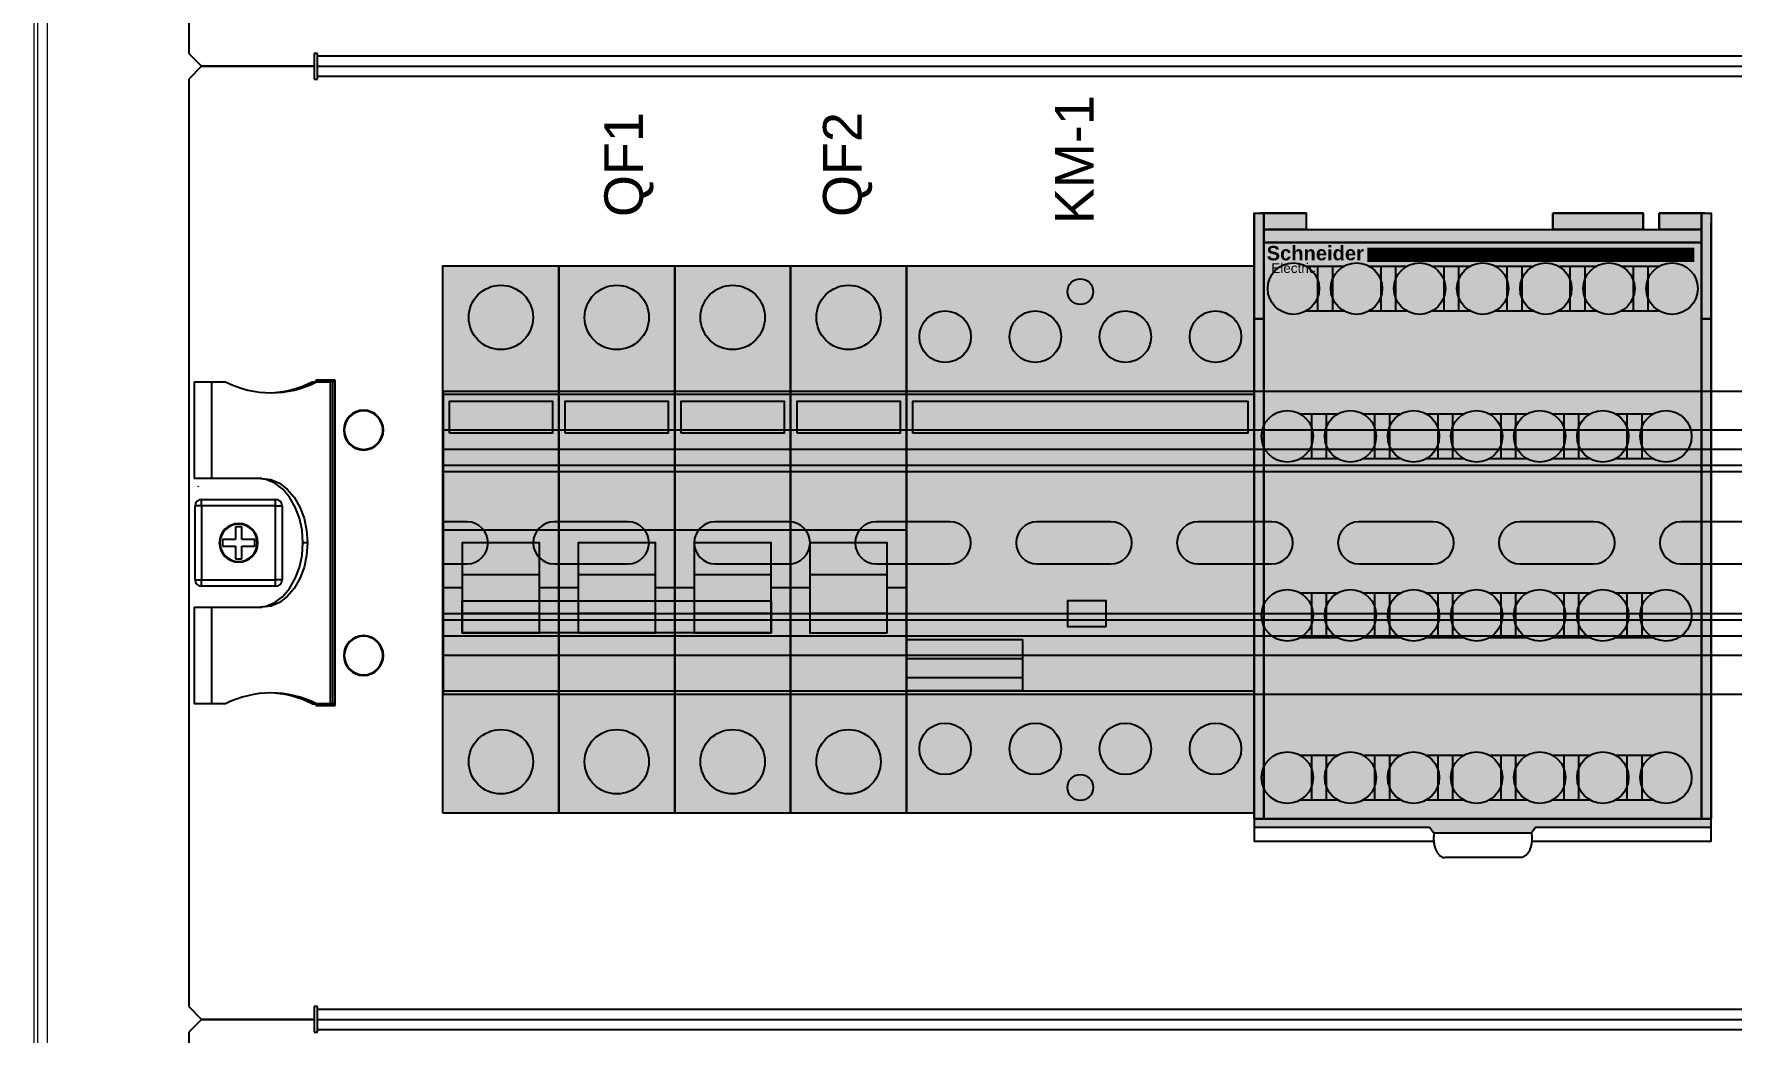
# Model space of a CAD drawing. Header units: millimetres. Extents: x -559267 to 5835, y 0 to 209897.
# Drawn here: x 1470 to 1733.6, y 3472.6 to 3627.6 of the extents above; entities that cross this region are included whole.
import ezdxf
from ezdxf.enums import TextEntityAlignment as Align

# ---------------------------------------------------------------- set-up
doc = ezdxf.new("R2010")
doc.units = ezdxf.units.MM
doc.linetypes.add('L000000000000000000', pattern=[0])
for name, color, linetype in [('05. Аппараты', 7, 'Continuous'), ('CODEX_LABELS', 1, 'Continuous'), ('devices', 7, 'Continuous'), ('THICK', 7, 'Continuous')]:
    doc.layers.add(name, color=color, linetype=linetype)
doc.layers.add('тонкая', color=7, linetype='Continuous', lineweight=25)
doc.styles.get("Standard").update_dxf_attribs({"font": 'arial.ttf'})
doc.styles.add('STANDARD-2', font='arialbd.ttf')

# ---------------------------------------------------------------- blocks, each defined once
blk = doc.blocks.new('*U181')
at = {"true_color": 0xffffff}
blk.add_hatch(color=7, dxfattribs=at).paths.add_polyline_path([(0, -19), (0, 66), (54, 66), (54, -19)])
at = {"color": 7, "linetype": 'Continuous'}
for p, q in [((18, 5), (0, 5)), ((18, 2), (0, 2))]:
    blk.add_line(p, q, dxfattribs=at)
for points in [[(0, -19), (0, 66), (54, 66), (54, -19)], [(54, 0), (54, 46), (0, 46), (0, 0)], [(1, 40), (1, 45), (53, 45), (53, 40)], [(31, 10), (31, 14), (25, 14), (25, 10)], [(18, 8), (18, 0), (0, 0), (0, 8)]]:
    blk.add_lwpolyline(points, close=True, dxfattribs=at)
for centre, radius in [((27, 62), 2), ((6, 55), 4), ((20, 55), 4), ((34, 55), 4), ((48, 55), 4), ((6, -9), 4), ((20, -9), 4), ((34, -9), 4), ((48, -9), 4), ((27, -15), 2)]:
    blk.add_circle(centre, radius, dxfattribs=at)
at = {"color": 1, "linetype": 'Continuous'}
blk.add_solid([(1, 40), (1, 45), (53, 40), (53, 45)], dxfattribs=at)
blk = doc.blocks.new('*U180')
at = {"true_color": 0xffffff}
h = blk.add_hatch(color=7, dxfattribs=at)
h.paths.add_polyline_path([(36, -19), (36, 66), (54, 66), (54, -19)])
h.paths.add_polyline_path([(18, -19), (18, 66), (36, 66), (36, -19)])
h.paths.add_polyline_path([(0, -19), (0, 66), (18, 66), (18, -19)])
at = {"color": 7, "linetype": 'L000000000000000000'}
for p, q in [((0, 25), (18, 25)), ((18, 25), (36, 25)), ((18, 25), (36, 25)), ((36, 25), (54, 25)), ((3, 16), (0, 16)), ((15, 18), (3, 18)), ((18, 16), (15, 16)), ((21, 16), (18, 16)), ((33, 18), (21, 18)), ((36, 16), (33, 16)), ((36, 16), (33, 16)), ((39, 16), (36, 16)), ((51, 18), (39, 18)), ((54, 16), (51, 16))]:
    blk.add_line(p, q, dxfattribs=at)
at = {"color": 7, "linetype": 'Continuous'}
for points in [[(0, -19), (0, 66), (18, 66), (18, -19)], [(18, -19), (18, 66), (36, 66), (36, -19)], [(36, -19), (36, 66), (54, 66), (54, -19)], [(18, 0), (18, 46), (0, 46), (0, 0)], [(1, 40), (1, 45), (17, 45), (17, 40)], [(36, 0), (36, 46), (18, 46), (18, 0)], [(19, 40), (19, 45), (35, 45), (35, 40)], [(54, 0), (54, 46), (36, 46), (36, 0)], [(37, 40), (37, 45), (53, 45), (53, 40)], [(51, 14), (51, 9), (3, 9), (3, 14)]]:
    blk.add_lwpolyline(points, close=True, dxfattribs=at)
at = {"color": 7, "linetype": 'L000000000000000000'}
for points in [[(15, 9), (15, 23), (3, 23), (3, 9)], [(33, 9), (33, 23), (21, 23), (21, 9)], [(51, 9), (51, 23), (39, 23), (39, 9)], [(15, 9), (15, 12), (3, 12), (3, 9)], [(33, 9), (33, 12), (21, 12), (21, 9)], [(51, 9), (51, 12), (39, 12), (39, 9)]]:
    blk.add_lwpolyline(points, close=True, dxfattribs=at)
at = {"color": 7, "linetype": 'Continuous'}
for points in [[(18, 1), (18, 12)], [(18, 1), (18, 12)], [(18, 1), (18, 12)], [(18, 1), (18, 12)], [(36, 1), (36, 12), (36, 12)], [(36, 1), (36, 12), (36, 12)], [(36, 1), (36, 12), (36, 12)], [(36, 1), (36, 12), (36, 12)]]:
    blk.add_lwpolyline(points, dxfattribs=at)
for centre in [(9, 58), (27, 58), (45, 58), (9, -11), (27, -11), (45, -11)]:
    blk.add_circle(centre, 5, dxfattribs=at)
blk.add_solid([(51, 14), (51, 9), (3, 14), (3, 9)], dxfattribs=at)
at = {"color": 7, "linetype": 'L000000000000000000'}
for points in [[(15, 9), (15, 12), (3, 9), (3, 12)], [(33, 9), (33, 12), (21, 9), (21, 12)], [(51, 9), (51, 12), (39, 9), (39, 12)]]:
    blk.add_solid(points, dxfattribs=at)
blk = doc.blocks.new('S201')
at = {"true_color": 0xffffff}
blk.add_hatch(color=7, dxfattribs=at).paths.add_polyline_path([(0, -19), (0, 66), (18, 66), (18, -19)])
at = {"color": 7, "linetype": 'L000000000000000000'}
for p, q in [((0, 25), (18, 25)), ((3, 16), (0, 16)), ((15, 18), (3, 18)), ((18, 16), (15, 16))]:
    blk.add_line(p, q, dxfattribs=at)
at = {"color": 7, "linetype": 'Continuous'}
for points in [[(0, -19), (0, 66), (18, 66), (18, -19)], [(18, 0), (18, 46), (0, 46), (0, 0)], [(1, 40), (1, 45), (17, 45), (17, 40)]]:
    blk.add_lwpolyline(points, close=True, dxfattribs=at)
at = {"color": 7, "linetype": 'L000000000000000000'}
for points in [[(15, 9), (15, 23), (3, 23), (3, 9)], [(15, 9), (15, 12), (3, 12), (3, 9)]]:
    blk.add_lwpolyline(points, close=True, dxfattribs=at)
at = {"color": 7, "linetype": 'Continuous'}
for centre in [(9, 58), (9, -11)]:
    blk.add_circle(centre, 5, dxfattribs=at)
at = {"color": 1, "linetype": 'Continuous'}
blk.add_solid([(1, 40), (1, 45), (17, 40), (17, 45)], dxfattribs=at)
at = {"color": 7, "linetype": 'L000000000000000000'}
blk.add_solid([(15, 9), (15, 12), (3, 9), (3, 12)], dxfattribs=at)
blk = doc.blocks.new('4х71')
at = {"layer": 'тонкая', "ltscale": 100, "true_color": 0xffffff}
h = blk.add_hatch(color=7, dxfattribs=at)
h.paths.add_polyline_path([(1.5, 32.38), (0, 32.38), (0, 48.78), (1.5, 48.78)])
h.paths.add_polyline_path([(1.5, 48.78), (8.1, 48.78), (8.1, 46.22), (1.5, 46.22)])
h.paths.add_polyline_path([(46.4, 48.78), (60.4, 48.78), (60.4, 46.22), (46.4, 46.22)])
h.paths.add_polyline_path([(62.9, 48.78), (69.5, 48.78), (69.5, 46.22), (62.9, 46.22)])
h.paths.add_polyline_path([(69.5, 48.78), (71, 48.78), (71, 32.38), (69.5, 32.38)])
h.paths.add_polyline_path([(1.5, 46.22), (69.5, 46.22), (69.5, 44.23), (1.5, 44.23)])
at = {"layer": 'тонкая', "ltscale": 100}
h = blk.add_hatch(color=104, dxfattribs=at)
h.paths.add_polyline_path([(1.5, -45.29), (69.5, -45.29), (71, -45.29), (71, -46.57), (43.75, -46.57), (43.07, -47.47), (27.93, -47.47), (27.25, -46.57), (0, -46.57), (0, -45.29)])
h.paths.add_polyline_path([(1.5, 44.23), (69.5, 44.23), (69.5, -45.29), (1.5, -45.29)])
h.paths.add_polyline_path([(0, 32.38), (1.5, 32.38), (1.5, -45.29), (0, -45.29)])
h.paths.add_polyline_path([(69.5, 32.38), (71, 32.38), (71, -45.29), (69.5, -45.29)])
for p, q in [((8.04, 40.56), (13.96, 40.56)), ((9.85, 40.56), (9.85, 33.56)), ((12.15, 40.56), (12.15, 33.56)), ((17.84, 40.56), (23.76, 40.56)), ((19.65, 40.56), (19.65, 33.56)), ((21.95, 40.56), (21.95, 33.56)), ((27.64, 40.56), (33.56, 40.56)), ((29.45, 40.56), (29.45, 33.56)), ((31.75, 40.56), (31.75, 33.56)), ((37.44, 40.56), (43.36, 40.56)), ((39.25, 40.56), (39.25, 33.56)), ((41.55, 40.56), (41.55, 33.56)), ((47.24, 40.56), (53.16, 40.56)), ((49.05, 40.56), (49.05, 33.56)), ((51.35, 40.56), (51.35, 33.56)), ((57.04, 40.56), (62.96, 40.56)), ((58.85, 40.56), (58.85, 33.56)), ((61.15, 40.56), (61.15, 33.56)), ((13.96, 33.56), (8.04, 33.56)), ((23.76, 33.56), (17.84, 33.56)), ((33.56, 33.56), (27.64, 33.56)), ((43.36, 33.56), (37.44, 33.56)), ((53.16, 33.56), (47.24, 33.56)), ((62.96, 33.56), (57.04, 33.56)), ((7.09, 17.62), (13.01, 17.62)), ((8.9, 17.62), (8.9, 10.62)), ((11.2, 17.62), (11.2, 10.62)), ((16.89, 17.62), (22.81, 17.62)), ((18.7, 17.62), (18.7, 10.62)), ((21, 17.62), (21, 10.62)), ((26.69, 17.62), (32.61, 17.62)), ((28.5, 17.62), (28.5, 10.62)), ((30.8, 17.62), (30.8, 10.62)), ((36.49, 17.62), (42.41, 17.62)), ((38.3, 17.62), (38.3, 10.62)), ((40.6, 17.62), (40.6, 10.62)), ((46.29, 17.62), (52.21, 17.62)), ((48.1, 17.62), (48.1, 10.62)), ((50.4, 17.62), (50.4, 10.62)), ((56.09, 17.62), (62.01, 17.62)), ((57.9, 17.62), (57.9, 10.62)), ((60.2, 17.62), (60.2, 10.62)), ((13.01, 10.62), (7.09, 10.62)), ((22.81, 10.62), (16.89, 10.62)), ((32.61, 10.62), (26.69, 10.62)), ((42.41, 10.62), (36.49, 10.62)), ((52.21, 10.62), (46.29, 10.62)), ((62.01, 10.62), (56.09, 10.62)), ((7.09, -10.18), (13.01, -10.18)), ((8.9, -10.18), (8.9, -17.18)), ((11.2, -10.18), (11.2, -17.18)), ((16.89, -10.18), (22.81, -10.18)), ((18.7, -10.18), (18.7, -17.18)), ((21, -10.18), (21, -17.18)), ((26.69, -10.18), (32.61, -10.18)), ((28.5, -10.18), (28.5, -17.18)), ((30.8, -10.18), (30.8, -17.18)), ((36.49, -10.18), (42.41, -10.18)), ((38.3, -10.18), (38.3, -17.18)), ((40.6, -10.18), (40.6, -17.18)), ((46.29, -10.18), (52.21, -10.18)), ((48.1, -10.18), (48.1, -17.18)), ((50.4, -10.18), (50.4, -17.18)), ((56.09, -10.18), (62.01, -10.18)), ((57.9, -10.18), (57.9, -17.18)), ((60.2, -10.18), (60.2, -17.18)), ((13.01, -17.18), (7.09, -17.18)), ((22.81, -17.18), (16.89, -17.18)), ((32.61, -17.18), (26.69, -17.18)), ((42.41, -17.18), (36.49, -17.18)), ((52.21, -17.18), (46.29, -17.18)), ((62.01, -17.18), (56.09, -17.18)), ((7.09, -35.38), (13.01, -35.38)), ((8.9, -35.38), (8.9, -42.38)), ((11.2, -35.38), (11.2, -42.38)), ((16.89, -35.38), (22.81, -35.38)), ((18.7, -35.38), (18.7, -42.38)), ((21, -35.38), (21, -42.38)), ((26.69, -35.38), (32.61, -35.38)), ((28.5, -35.38), (28.5, -42.38)), ((30.8, -35.38), (30.8, -42.38)), ((36.49, -35.38), (42.41, -35.38)), ((38.3, -35.38), (38.3, -42.38)), ((40.6, -35.38), (40.6, -42.38)), ((46.29, -35.38), (52.21, -35.38)), ((48.1, -35.38), (48.1, -42.38)), ((50.4, -35.38), (50.4, -42.38)), ((56.09, -35.38), (62.01, -35.38)), ((57.9, -35.38), (57.9, -42.38)), ((60.2, -35.38), (60.2, -42.38)), ((13.01, -42.38), (7.09, -42.38)), ((22.81, -42.38), (16.89, -42.38)), ((32.61, -42.38), (26.69, -42.38)), ((42.41, -42.38), (36.49, -42.38)), ((52.21, -42.38), (46.29, -42.38)), ((62.01, -42.38), (56.09, -42.38))]:
    blk.add_line(p, q)
at = {"ltscale": 100}
for centre in [(6.1, 37.06), (15.9, 37.06), (25.7, 37.06), (35.5, 37.06), (45.3, 37.06), (55.1, 37.06), (64.9, 37.06), (5.15, 14.12), (14.95, 14.12), (24.75, 14.12), (34.55, 14.12), (44.35, 14.12), (54.15, 14.12), (63.95, 14.12), (5.15, -13.68), (14.95, -13.68), (24.75, -13.68), (34.55, -13.68), (44.35, -13.68), (54.15, -13.68), (63.95, -13.68), (5.15, -38.88), (14.95, -38.88), (24.75, -38.88), (34.55, -38.88), (44.35, -38.88), (54.15, -38.88), (63.95, -38.88)]:
    blk.add_circle(centre, 4, dxfattribs=at)
at = {"layer": '05. Аппараты', "color": 7, "true_color": 0xffffff, "const_width": 2.24}
blk.add_lwpolyline([(17.57, 42.29), (68.36, 42.29)], dxfattribs=at)
at = {"layer": 'THICK'}
for p, q in [((0, 48.78), (0, 47.29)), ((0, 48.78), (1, 48.78)), ((8.1, 48.78), (1, 48.78)), ((8.1, 48.78), (8.1, 46.22)), ((47.4, 48.78), (46.4, 48.78)), ((46.4, 48.78), (46.4, 46.22)), ((59.4, 48.78), (47.4, 48.78)), ((60.4, 48.78), (59.4, 48.78)), ((60.4, 46.22), (60.4, 48.78)), ((62.9, 48.78), (62.9, 46.22)), ((70, 48.78), (62.9, 48.78)), ((70, 48.78), (71, 48.78)), ((71, 48.78), (71, 47.29)), ((0, 47.29), (0, 32.38)), ((1.5, 46), (1.5, 46.06)), ((1.5, 32.38), (1.5, 46)), ((69.5, 46.06), (69.5, 46)), ((69.5, 46), (69.5, 32.38)), ((71, 32.38), (71, 47.29)), ((1.7, 44.23), (69.3, 44.23)), ((0, 32.38), (0, 32.12)), ((1.5, 32.38), (0, 32.38)), ((0, 32.12), (0, -45.29)), ((71, 32.38), (69.5, 32.38)), ((71, 32.12), (71, 32.38)), ((71, -45.29), (71, 32.12)), ((0, -45.29), (71, -45.29)), ((0, -45.29), (0, -46.57)), ((0, -46.57), (0, -48.78)), ((0, -46.57), (27.25, -46.57)), ((43.75, -46.57), (71, -46.57)), ((71, -46.57), (71, -45.29)), ((71, -48.78), (71, -46.57)), ((27.89, -48.78), (0, -48.78)), ((27.87, -48.09), (27.86, -48.27)), ((27.86, -48.27), (27.87, -48.45)), ((27.88, -47.9), (27.87, -48.09)), ((27.87, -48.45), (27.87, -48.61)), ((27.87, -48.61), (27.89, -48.77)), ((27.9, -47.69), (27.88, -47.9)), ((27.89, -48.77), (27.9, -48.93)), ((27.93, -47.47), (27.9, -47.69)), ((27.9, -48.93), (27.92, -49.08)), ((27.92, -49.08), (27.95, -49.22)), ((27.93, -47.47), (43.07, -47.47)), ((27.95, -49.22), (27.98, -49.36)), ((27.98, -49.36), (28.01, -49.49)), ((28.01, -49.49), (28.04, -49.62)), ((28.04, -49.62), (28.08, -49.74)), ((28.08, -49.74), (28.12, -49.86)), ((28.12, -49.86), (28.16, -49.97)), ((28.16, -49.97), (28.21, -50.08)), ((42.84, -49.97), (42.79, -50.08)), ((42.88, -49.86), (42.84, -49.97)), ((42.92, -49.74), (42.88, -49.86)), ((42.96, -49.62), (42.92, -49.74)), ((42.99, -49.49), (42.96, -49.62)), ((43.02, -49.36), (42.99, -49.49)), ((43.05, -49.22), (43.02, -49.36)), ((43.08, -49.08), (43.05, -49.22)), ((43.07, -47.47), (43.1, -47.69)), ((43.1, -48.93), (43.08, -49.08)), ((43.1, -47.69), (43.12, -47.9)), ((43.11, -48.77), (43.1, -48.93)), ((43.13, -48.61), (43.11, -48.77)), ((71, -48.78), (43.11, -48.78)), ((43.12, -47.9), (43.13, -48.09)), ((43.13, -48.09), (43.14, -48.27)), ((43.14, -48.27), (43.13, -48.45)), ((43.13, -48.45), (43.13, -48.61)), ((28.21, -50.08), (28.26, -50.19)), ((28.26, -50.19), (28.31, -50.3)), ((28.31, -50.3), (28.37, -50.39)), ((28.37, -50.39), (28.42, -50.49)), ((28.42, -50.49), (28.48, -50.58)), ((28.48, -50.58), (28.55, -50.67)), ((28.55, -50.67), (28.61, -50.75)), ((28.61, -50.75), (28.68, -50.83)), ((28.68, -50.83), (28.75, -50.9)), ((28.75, -50.9), (28.83, -50.97)), ((28.83, -50.97), (28.91, -51.03)), ((28.91, -51.03), (28.99, -51.09)), ((28.99, -51.09), (29.08, -51.14)), ((29.08, -51.14), (29.17, -51.19)), ((29.17, -51.19), (29.26, -51.23)), ((29.26, -51.23), (29.37, -51.26)), ((29.37, -51.26), (29.48, -51.27)), ((29.48, -51.27), (29.6, -51.28)), ((41.4, -51.28), (29.6, -51.28)), ((41.52, -51.27), (41.4, -51.28)), ((41.63, -51.26), (41.52, -51.27)), ((41.74, -51.23), (41.63, -51.26)), ((41.83, -51.19), (41.74, -51.23)), ((41.92, -51.14), (41.83, -51.19)), ((42.01, -51.09), (41.92, -51.14)), ((42.09, -51.03), (42.01, -51.09)), ((42.17, -50.97), (42.09, -51.03)), ((42.25, -50.9), (42.17, -50.97)), ((42.32, -50.83), (42.25, -50.9)), ((42.39, -50.75), (42.32, -50.83)), ((42.45, -50.67), (42.39, -50.75)), ((42.52, -50.58), (42.45, -50.67)), ((42.58, -50.49), (42.52, -50.58)), ((42.63, -50.39), (42.58, -50.49)), ((42.69, -50.3), (42.63, -50.39)), ((42.74, -50.19), (42.69, -50.3)), ((42.79, -50.08), (42.74, -50.19))]:
    blk.add_line(p, q, dxfattribs=at)
at = {"layer": 'тонкая', "ltscale": 100}
for p, q in [((27.25, -46.57), (27.93, -47.47)), ((43.75, -46.57), (43.07, -47.47))]:
    blk.add_line(p, q, dxfattribs=at)
for points in [[(1.5, 32.38), (0, 32.38), (0, 48.78), (1.5, 48.78)], [(1.5, 48.78), (8.1, 48.78), (8.1, 46.22), (1.5, 46.22)], [(46.4, 48.78), (60.4, 48.78), (60.4, 46.22), (46.4, 46.22)], [(62.9, 48.78), (69.5, 48.78), (69.5, 46.22), (62.9, 46.22)], [(69.5, 48.78), (71, 48.78), (71, 32.38), (69.5, 32.38)], [(1.5, 46.22), (69.5, 46.22), (69.5, 44.23), (1.5, 44.23)], [(1.5, 44.23), (69.5, 44.23), (69.5, -45.29), (1.5, -45.29)], [(0, 32.38), (1.5, 32.38), (1.5, -45.29), (0, -45.29)], [(69.5, 32.38), (71, 32.38), (71, -45.29), (69.5, -45.29)]]:
    blk.add_lwpolyline(points, close=True, dxfattribs=at)
at = {"layer": '05. Аппараты', "color": 7, "true_color": 0xffffff, "style": 'STANDARD-2'}
blk.add_text('Schneider', height=2.236, dxfattribs=at).set_placement((1.94, 41.45))
at = {"layer": '05. Аппараты', "color": 7, "true_color": 0xffffff}
blk.add_text('Electric', height=1.5, dxfattribs=at).set_placement((2.66, 39.49))
blk = doc.blocks.new('A$C33a7f11e')
at = {"color": 7, "linetype": 'Continuous', "lineweight": 25}
for p, q in [((2, 148), (0, 146)), ((19.5, 148), (2, 148)), ((19.5, 148), (19.5, 146)), ((20, 146.4), (20, 148)), ((20, 148), (330, 148)), ((0, 146), (0, 2)), ((19.5, 146), (20, 146)), ((20, 146), (20, 146.4)), ((330, 146.4), (20, 146.4)), ((0.87, 99), (0.87, 84)), ((0.87, 99), (3.6, 99)), ((3.6, 84), (3.6, 99)), ((3.6, 99), (5.73, 99)), ((19.16, 99), (19.87, 99)), ((19.75, 99.25), (19.75, 99)), ((22.75, 99.25), (19.75, 99.25)), ((19.87, 99), (21.99, 99)), ((21.99, 99), (21.99, 49)), ((22.41, 99), (21.99, 99)), ((22.41, 49), (22.41, 99)), ((22.41, 99), (22.75, 99)), ((22.75, 48.75), (22.75, 99.25)), ((39.5, 97.5), (39.5, 50.5)), ((310.5, 97.5), (39.5, 97.5)), ((24.17, 91.5), (24.07, 91.5)), ((30.16, 91.5), (30.25, 91.5)), ((310.5, 91.5), (39.5, 91.5)), ((310.5, 86), (39.5, 86)), ((3.6, 84), (0.87, 84)), ((1.5, 82.73), (1.46, 82.71)), ((1.5, 82.76), (1.5, 82.73)), ((1.54, 82.71), (1.5, 82.73)), ((11.38, 84), (3.6, 84)), ((13.96, 82.71), (14, 82.73)), ((14, 82.76), (14, 82.73)), ((14, 82.73), (14.04, 82.71)), ((1, 68.25), (1, 79.75)), ((2, 79.75), (1, 79.75)), ((2, 79.75), (2, 80.75)), ((2, 80.75), (13.5, 80.75)), ((2, 79.75), (2, 68.25)), ((13.5, 79.75), (2, 79.75)), ((13.5, 79.75), (13.5, 80.75)), ((13.5, 79.75), (14.5, 79.75)), ((13.5, 68.25), (13.5, 79.75)), ((14.5, 79.75), (14.5, 68.25)), ((8.25, 76.5), (7.25, 76.5)), ((7.25, 76.5), (7.25, 74.5)), ((8.25, 74.5), (8.25, 76.5)), ((43.25, 77.25), (39.5, 77.25)), ((68.25, 77.25), (56.75, 77.25)), ((93.25, 77.25), (81.75, 77.25)), ((118.25, 77.25), (106.75, 77.25)), ((143.25, 77.25), (131.75, 77.25)), ((168.25, 77.25), (156.75, 77.25)), ((193.25, 77.25), (181.75, 77.25)), ((218.25, 77.25), (206.75, 77.25)), ((243.25, 77.25), (231.75, 77.25)), ((7.25, 74.5), (5.25, 74.5)), ((5.25, 74.5), (5.25, 73.5)), ((10.25, 74.5), (8.25, 74.5)), ((10.25, 73.5), (10.25, 74.5)), ((18.45, 74), (17.75, 74)), ((5.25, 73.5), (7.25, 73.5)), ((7.25, 73.5), (7.25, 71.5)), ((7.25, 71.5), (8.25, 71.5)), ((8.25, 71.5), (8.25, 73.5)), ((8.25, 73.5), (10.25, 73.5)), ((39.5, 70.75), (43.25, 70.75)), ((56.75, 70.75), (68.25, 70.75)), ((81.75, 70.75), (93.25, 70.75)), ((106.75, 70.75), (118.25, 70.75)), ((131.75, 70.75), (143.25, 70.75)), ((156.75, 70.75), (168.25, 70.75)), ((181.75, 70.75), (193.25, 70.75)), ((206.75, 70.75), (218.25, 70.75)), ((231.75, 70.75), (243.25, 70.75)), ((1, 68.25), (2, 68.25)), ((2, 67.25), (2, 68.25)), ((2, 68.25), (13.5, 68.25)), ((13.5, 67.25), (2, 67.25)), ((13.5, 67.25), (13.5, 68.25)), ((14.5, 68.25), (13.5, 68.25)), ((0.87, 64), (0.87, 49)), ((0.87, 64), (3.6, 64)), ((3.6, 49), (3.6, 64)), ((3.6, 64), (11.38, 64)), ((310.5, 62), (39.5, 62)), ((24.17, 56.5), (24.07, 56.5)), ((30.16, 56.5), (30.25, 56.5)), ((310.5, 56.5), (39.5, 56.5)), ((39.5, 50.5), (310.5, 50.5)), ((3.6, 49), (0.87, 49)), ((5.73, 49), (3.6, 49)), ((19.16, 49), (19.87, 49)), ((19.75, 49), (19.75, 48.75)), ((19.75, 48.75), (22.75, 48.75)), ((21.99, 49), (19.87, 49)), ((21.99, 49), (22.41, 49)), ((22.75, 49), (22.41, 49)), ((0, 2), (2, 0)), ((2, 0), (19.5, 0)), ((20, 2), (19.5, 2)), ((19.5, 2), (19.5, 0)), ((20, 1.6), (20, 2)), ((20, 0), (20, 1.6)), ((20, 1.6), (330, 1.6)), ((20, 0), (330, 0))]:
    blk.add_line(p, q, dxfattribs=at)
at = {"color": 8, "linetype": 'Continuous', "lineweight": 25}
for p, q in [((310.5, 88.5), (39.5, 88.5)), ((310.5, 85), (39.5, 85)), ((310.5, 63), (39.5, 63)), ((310.5, 59.5), (39.5, 59.5))]:
    blk.add_line(p, q, dxfattribs=at)
at = {"color": 7, "linetype": 'Continuous', "lineweight": 25, "flags": 128}
for points in [[(17.75, 74), (17.61, 75.95), (17.21, 77.83), (16.55, 79.56), (15.67, 81.07), (14.6, 82.31), (13.38, 83.24), (12.05, 83.81), (10.67, 84)], [(11.38, 84), (12.76, 83.81), (14.09, 83.24), (15.31, 82.31), (16.38, 81.07), (17.26, 79.56), (17.91, 77.83), (18.32, 75.95), (18.45, 74)], [(10.67, 64), (12.05, 64.19), (13.38, 64.76), (14.6, 65.69), (15.67, 66.93), (16.55, 68.44), (17.21, 70.17), (17.61, 72.05), (17.75, 74)], [(18.45, 74), (18.32, 72.05), (17.91, 70.17), (17.26, 68.44), (16.38, 66.93), (15.31, 65.69), (14.09, 64.76), (12.76, 64.19), (11.38, 64)]]:
    blk.add_lwpolyline(points, dxfattribs=at)
at = {"color": 7, "linetype": 'Continuous', "lineweight": 25}
for centre, radius, start, end in [((12.8, 112.79), 15.49, 242.8446, 297.1554), ((12, 113.08), 15.8, 271.6184, 296.9703), ((27.16, 91.5), 3.09, 0, 180), ((27.16, 91.5), 2.99, 0, 180), ((27.16, 91.5), 3.09, 180, 0), ((27.16, 91.5), 2.99, 180, 0), ((2, 79.75), 1, 90, 180), ((13.5, 79.75), 1, 0, 90), ((7.75, 74), 3, 0, 180), ((7.75, 74), 2.9, 0, 180), ((43.25, 74), 3.25, 0, 90), ((56.75, 74), 3.25, 90, 270), ((68.25, 74), 3.25, 0, 90), ((81.75, 74), 3.25, 90, 270), ((93.25, 74), 3.25, 0, 90), ((106.75, 74), 3.25, 90, 270), ((118.25, 74), 3.25, 0, 90), ((131.75, 74), 3.25, 90, 270), ((143.25, 74), 3.25, 0, 90), ((156.75, 74), 3.25, 90, 270), ((168.25, 74), 3.25, 0, 90), ((181.75, 74), 3.25, 90, 270), ((193.25, 74), 3.25, 0, 90), ((206.75, 74), 3.25, 90, 270), ((218.25, 74), 3.25, 0, 90), ((231.75, 74), 3.25, 90, 270), ((7.75, 74), 3, 180, 0), ((7.75, 74), 2.9, 180, 0), ((43.25, 74), 3.25, 270, 0), ((68.25, 74), 3.25, 270, 0), ((93.25, 74), 3.25, 270, 0), ((118.25, 74), 3.25, 270, 0), ((143.25, 74), 3.25, 270, 0), ((168.25, 74), 3.25, 270, 0), ((193.25, 74), 3.25, 270, 0), ((218.25, 74), 3.25, 270, 0), ((2, 68.25), 1, 180, 270), ((13.5, 68.25), 1, 270, 0), ((27.16, 56.5), 3.09, 0, 180), ((27.16, 56.5), 2.99, 0, 180), ((27.16, 56.5), 3.09, 180, 0), ((27.16, 56.5), 2.99, 180, 0), ((12.88, 34.95), 15.76, 90.2938, 116.9834), ((12, 34.92), 15.8, 63.0301, 88.3813), ((12.72, 34.95), 15.76, 63.0166, 89.7062)]:
    blk.add_arc(centre, radius, start, end, dxfattribs=at)
blk = doc.blocks.new('*U215')
blk.add_blockref('A$C33a7f11e', (-12, 536.23))

msp = doc.modelspace()

# ---------------------------------------------------------------- linework, layer by layer
at = {"color": 7, "linetype": 'Continuous', "lineweight": 15}
for p, q in [((1470.01, 3772.58), (1470.01, 3175.78)), ((1470.54, 3770.58), (1470.54, 3176.78)), ((1472.14, 3176.78), (1472.14, 3770.58))]:
    msp.add_line(p, q, dxfattribs=at)

# ---------------------------------------------------------------- block references
for name, p in [('*U215', (1506.05, 3086.34)), ('*U215', (1506.05, 2938.34)), ('4х71', (1659.54, 3550.99)), ('*U215', (1506.05, 2790.34))]:
    msp.add_blockref(name, p)
at = {"layer": 'devices', "linetype": 'Continuous'}
for name, p in [('*U180', (1533.54, 3525.58)), ('S201', (1587.54, 3525.58))]:
    msp.add_blockref(name, p, dxfattribs=at)
at = {"layer": 'devices'}
msp.add_blockref('*U181', (1605.54, 3525.58), dxfattribs=at)

# ---------------------------------------------------------------- texts
at = {"layer": 'CODEX_LABELS', "color": 0}
for s, p in [('KM-1', (1631.61, 3608.07)), ('QF1', (1561.61, 3607.31)), ('QF2', (1595.57, 3607.31))]:
    msp.add_text(s, height=6, rotation=90, dxfattribs=at).set_placement(p, align=Align.MIDDLE_CENTER)

doc.saveas('drawing.dxf')
